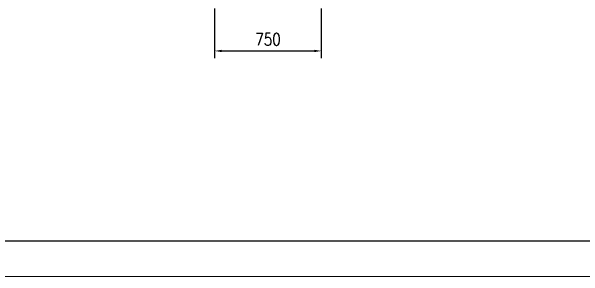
# Model space of a CAD drawing. Header units: millimetres. Extents: x -5488 to 14225, y -250 to 10250.
# Drawn here: x 1506 to 5529, y -250 to 1613 of the extents above; entities that cross this region are included whole.
import ezdxf

# ---------------------------------------------------------------- set-up
doc = ezdxf.new("R2010")
doc.units = ezdxf.units.MM
doc.header["$LTSCALE"] = 250
doc.layers.get('0').update_dxf_attribs({"lineweight": 25})
doc.layers.add('2细线层', color=4, linetype='Continuous', lineweight=9)
doc.layers.add('图框层', color=7, linetype='Continuous')
doc.styles.add('TH_GBDIM', font='txt_2.shx', dxfattribs={"width": 0.8, "bigfont": 'gbcbig.shx'})
doc.dimstyles.new('TH_GBDIM', dxfattribs={"dimscale": 25, "dimtxt": 3.5, "dimasz": 2, "dimexe": 2, "dimexo": 1, "dimgap": 1.5, "dimtad": 1, "dimdec": 0, "dimzin": 0, "dimdsep": 46, "dimtxsty": 'TH_GBDIM', "dimcen": 2.5, "dimclrd": 4, "dimclre": 4, "dimclrt": 3, "dimadec": 0, "dimazin": 0, "dimtfac": 0.714286, "dimtdec": 0, "dimtmove": 0, "dimatfit": 3, "dimfxl": 0, "dimtzin": 0, "dimlwd": -1, "dimlwe": -1, "dimarcsym": 0})

# ---------------------------------------------------------------- blocks, each defined once
blk = doc.blocks.new('*D433')
at = {"color": 4}
for p, q in [((2935.1, 1633), (2935.1, 1285.7)), ((3685.1, 1633), (3685.1, 1285.7)), ((2985.1, 1335.7), (3635.1, 1335.7))]:
    blk.add_line(p, q, dxfattribs=at)
for points in [[(2985.1, 1344), (2985.1, 1327.3), (2935.1, 1335.7)], [(3635.1, 1344), (3635.1, 1327.3), (3685.1, 1335.7)]]:
    blk.add_solid(points, dxfattribs=at)
at = {"layer": 'Defpoints', "color": 0}
for p in [(2935.1, 1658), (3685.1, 1658), (3685.1, 1335.7)]:
    blk.add_point(p, dxfattribs=at)
at = {"color": 3, "insert": (3310.1, 1416.9), "char_height": 87.5, "attachment_point": 5, "style": 'TH_GBDIM'}
blk.add_mtext('750', dxfattribs=at)

msp = doc.modelspace()

# ---------------------------------------------------------------- linework, layer by layer
at = {"layer": '2细线层'}
msp.add_line((-625, -250), (14225, -250), dxfattribs=at)
at = {"layer": '图框层'}
msp.add_line((0, 0), (13975, 0), dxfattribs=at)

# ---------------------------------------------------------------- dimensions: what is measured, and where the dimension line sits
dim = msp.add_linear_dim(base=(3685.1, 1335.67), p1=(2935.1, 1658.01), p2=(3685.1, 1658.01), dimstyle='TH_GBDIM')
dim.commit()
dim.dimension.update_dxf_attribs({"geometry": '*D433', "text_midpoint": (3310.1, 1416.92)})

doc.saveas('drawing.dxf')
